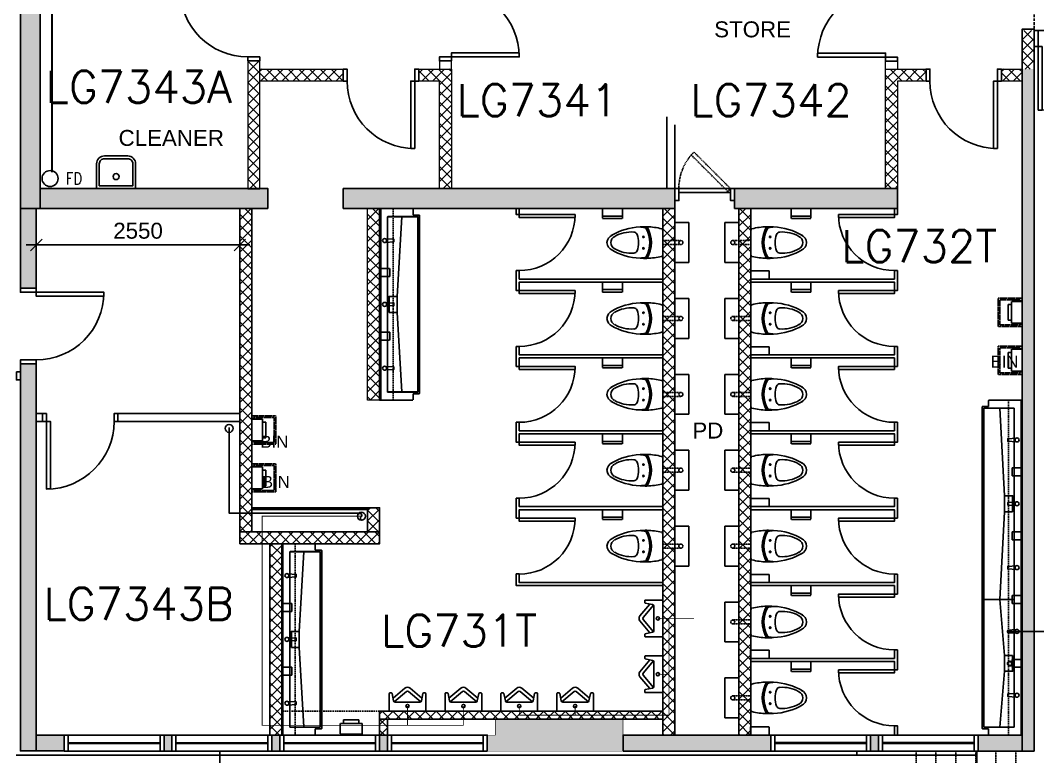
# Model space of a CAD drawing. Header units: millimetres. Extents: x -203861 to 22103, y -44552 to 100121.
# Drawn here: x -81749 to -69006, y 5780 to 15011 of the extents above; entities that cross this region are included whole.
import ezdxf

# ---------------------------------------------------------------- set-up
doc = ezdxf.new("R2010")
doc.units = ezdxf.units.MM
for name, pattern in [('s2097a$0$DASHDOT', [1, 0.5, -0.25, 0, -0.25]), ('s2097a$0$HIDDEN', [0.375, 0.25, -0.125]), ('s2097a$0$HIDDEN2', [4.7625, 3.175, -1.5875]), ('s2097a$0$LG7$0$HIDDEN', [0.375, 0.25, -0.125])]:
    doc.linetypes.add(name, pattern=pattern)
for name, color, linetype in [('s2097a$0$11', 7, 'Continuous'), ('s2097a$0$Canteen', 6, 'Continuous'), ('s2097a$0$LG7$0$11', 7, 'Continuous'), ('s2097a$0$LG7$0$30', 7, 'Continuous'), ('s2097a$0$LG7$0$45', 7, 'Continuous'), ('s2097a$0$LG7$0$49', 7, 'Continuous'), ('s2097a$0$LP - Built-in Furn (High)', 2, 'Continuous'), ('s2097a$0$LP - Built-in Furn (Low) DN', 2, 'Continuous'), ('s2097a$0$LP - Door', 1, 'Continuous'), ('s2097a$0$LP - WC', 3, 'Continuous'), ('s2097a$0$nw-ramp', 11, 'Continuous'), ('s2097a$0$Partition', 1, 'Continuous'), ('s2097a$0$ROOM-NO', 4, 'Continuous'), ('s2097a$0$s2118a$0$20', 7, 'Continuous'), ('s2097a$0$sanit-03', 3, 'Continuous'), ('s2097a$0$sanit-O-ht', 8, 'Continuous'), ('s2097a$0$solid', 8, 'Continuous'), ('s2097a$0$WINDOW', 1, 'Continuous')]:
    doc.layers.add(name, color=color, linetype=linetype)
doc.styles.add('s2097a$0$BH', font='arial.ttf')
doc.styles.add('s2097a$0$LG7$0$STANDARD', font='SIMPLEX')
doc.styles.add('s2097a$0$ROMAND', font='romand.shx', dxfattribs={"height": 150})
doc.styles.add('s2097a$0$STANDARD', font='SIMPLEX')
doc.dimstyles.new('s2097a$0$75', dxfattribs={"dimtxt": 200, "dimasz": 144, "dimexe": 125, "dimexo": 24, "dimgap": 75, "dimtad": 1, "dimdec": 0, "dimrnd": 5, "dimzin": 0, "dimdsep": 46, "dimtxsty": 's2097a$0$BH', "dimblk": 's2097a$0$_OBLIQUE', "dimcen": 0, "dimdle": 125, "dimclrd": 9, "dimclre": 9, "dimclrt": 1, "dimadec": 0, "dimazin": 0, "dimtfac": 1, "dimtdec": 0, "dimtix": 1, "dimtmove": 2, "dimatfit": 3, "dimldrblk": 's2097a$0$_OBLIQUE', "dimfxl": 1, "dimtolj": 1, "dimtzin": 0, "dimarcsym": 0})
pattern_1 = [(45, (-1932086.31, -565739.11), (-67.351921, 67.351921), []), (135, (-1932086.31, -565739.11), (-67.351921, -67.351921), [])]

# ---------------------------------------------------------------- blocks, each defined once
blk = doc.blocks.new('s2097a$0$_OBLIQUE')
at = {"color": 0, "linetype": 'ByBlock'}
blk.add_line((-0.5, -0.5), (0.5, 0.5), dxfattribs=at)
blk = doc.blocks.new('*D1672')
at = {"layer": 'DEFPOINTS', "color": 0, "transparency": 16777216}
for p in [(-81550, 12488), (-79000, 12488), (-79000, 12195)]:
    blk.add_point(p, dxfattribs=at)
at = {"layer": 's2097a$0$LP - Built-in Furn (Low) DN', "color": 9, "lineweight": -2, "transparency": 16777216}
for p, q in [((-81550, 12464), (-81550, 12070)), ((-79000, 12464), (-79000, 12070)), ((-81675, 12195), (-78875, 12195))]:
    blk.add_line(p, q, dxfattribs=at)
at = {"layer": 's2097a$0$LP - Built-in Furn (Low) DN', "color": 9, "lineweight": -2, "transparency": 16777216, "xscale": 144, "yscale": 144, "zscale": 144, "rotation": 180}
blk.add_blockref('s2097a$0$_OBLIQUE', (-81550, 12195), dxfattribs=at)
at = {"layer": 's2097a$0$LP - Built-in Furn (Low) DN', "color": 9, "lineweight": -2, "transparency": 16777216, "xscale": 144, "yscale": 144, "zscale": 144}
blk.add_blockref('s2097a$0$_OBLIQUE', (-79000, 12195), dxfattribs=at)
at = {"layer": 's2097a$0$LP - Built-in Furn (Low) DN', "color": 1, "transparency": 16777216, "insert": (-80275, 12372), "char_height": 200, "attachment_point": 5, "style": 's2097a$0$BH'}
blk.add_mtext('\\A1;2550', dxfattribs=at)
blk = doc.blocks.new('s2097a$0$Relocated Door')
at = {"layer": 's2097a$0$LP - Door', "color": 1, "linetype": 'Continuous'}
for p, q in [((1863086, 580622), (1863036, 580622)), ((1863086, 580422), (1863086, 580622)), ((1864686, 580622), (1864686, 580422)), ((1864736, 580622), (1864686, 580622)), ((1863036, 580422), (1863086, 580422)), ((1863086, 580422), (1863136, 580422)), ((1863086, 579622), (1863086, 580422)), ((1863136, 580422), (1863136, 579622)), ((1864636, 580422), (1864686, 580422)), ((1864636, 579622), (1864636, 580422)), ((1864686, 580422), (1864736, 580422)), ((1864686, 580422), (1864686, 579622)), ((1863136, 579622), (1863086, 579622)), ((1864686, 579622), (1864636, 579622))]:
    blk.add_line(p, q, dxfattribs=at)
for centre, major_axis, start_param, end_param in [((1863086, 580422), (-669, 438), 2.150868, 3.721664), ((1864686, 580422), (799, 39), 3.09233, 4.663127)]:
    blk.add_ellipse(centre, major_axis=major_axis, ratio=1, start_param=start_param, end_param=end_param, dxfattribs=at)
blk = doc.blocks.new('s2097a$0$WC conceal')
at = {"layer": 's2097a$0$LP - WC', "color": 1, "linetype": 'Continuous'}
for p, q in [((1853101, 576576), (1853276, 576576)), ((1853101, 576076), (1853101, 576576)), ((1853276, 576576), (1853276, 576076)), ((1853276, 576076), (1853101, 576076))]:
    blk.add_line(p, q, dxfattribs=at)
at = {"layer": 's2097a$0$LP - WC', "color": 1, "linetype": 'Continuous', "ltscale": 6}
blk.add_line((1853426, 576173), (1853426, 576479), dxfattribs=at)
at = {"layer": 's2097a$0$LP - WC', "color": 1, "linetype": 's2097a$0$LG7$0$HIDDEN'}
for p, q in [((1853201, 576351), (1853426, 576351)), ((1853201, 576301), (1853426, 576301))]:
    blk.add_line(p, q, dxfattribs=at)
at = {"layer": 's2097a$0$LP - WC', "color": 1, "linetype": 'Continuous', "ltscale": 6}
for centre in [(1853670, 576397), (1853670, 576254)]:
    blk.add_circle(centre, 9.25, dxfattribs=at)
for centre, radius, start, end in [((1853646, 575681), 843, 91.3409, 104.0459), ((1853955, 576326), 384, 149.0267, 210.9733), ((1853955, 576326), 379, 148.5504, 211.4496), ((1853646, 575681), 843, 85.4882, 91.3409), ((1853665, 576481), 34.9, 88.7241, 147.4167), ((1853779, 575681), 843, 94.5118, 97.6998), ((1853685, 575764), 758, 59.0241, 87.9279), ((1853446, 576479), 20, 104.0459, 180), ((1853955, 576326), 364, 151.4184, 208.5816), ((1853947, 576343), 214, 156.5374, 184.5868), ((1853791, 576416), 42.2, 90.0787, 162.9518), ((1853822, 576041), 418, 60.0668, 94.2184), ((1853996, 576329), 81.9, 357.6378, 64.8012), ((1854020, 576322), 107, 1.9768, 66.4888), ((1853947, 576309), 214, 175.4132, 203.4626), ((1853996, 576322), 81.9, 295.1988, 2.3622), ((1854020, 576329), 107, 293.5112, 358.0232), ((1853446, 576173), 20, 180, 255.9541), ((1853646, 576971), 843, 255.9541, 268.6591), ((1853646, 576971), 843, 268.6591, 274.5118), ((1853665, 576170), 34.9, 212.5833, 271.2759), ((1853779, 576971), 843, 262.3002, 265.4882), ((1853685, 576888), 758, 272.0721, 300.9759), ((1853791, 576236), 42.2, 197.0482, 269.9213), ((1853822, 576611), 418, 265.7816, 299.9332)]:
    blk.add_arc(centre, radius, start, end, dxfattribs=at)
at = {"layer": 's2097a$0$LP - WC', "color": 1, "linetype": 's2097a$0$LG7$0$HIDDEN', "extrusion": (0, 0, -1)}
blk.add_ellipse((1853201, 576326), major_axis=(17.7, 17.7), ratio=1, start_param=-0.785398, end_param=5.497787, dxfattribs=at)
blk = doc.blocks.new('s2097a')
h = blk.add_hatch()
h.set_pattern_fill('ANSI37', color=8, scale=30, style=0)
h.set_pattern_definition(pattern_1)
h.paths.add_polyline_path([(-69049.9, 14883.2), (-69050.2, 14883.2), (-69199.9, 14883.2), (-69199.9, 14400.1), (-69049.9, 14400.1)])
h = blk.add_hatch()
h.set_pattern_fill('ANSI37', color=8, scale=30, style=0)
h.set_pattern_definition(pattern_1)
h.paths.add_polyline_path([(-78750.1, 12900.1), (-78750.1, 14504.6), (-78900.1, 14504.6), (-78900.1, 12900.1)])
h = blk.add_hatch()
h.set_pattern_fill('ANSI37', color=8, scale=30, style=0)
h.set_pattern_definition(pattern_1)
edge = h.paths.add_edge_path()
edge.add_line((-78750.1, 14400.1), (-77704.6, 14400.1))
edge.add_line((-77704.6, 14400.1), (-77704.6, 14250.1))
edge.add_line((-77704.6, 14250.1), (-78750.1, 14250.1))
h = blk.add_hatch()
h.set_pattern_fill('ANSI37', color=8, scale=30, style=0)
h.set_pattern_definition(pattern_1)
h.paths.add_polyline_path([(-76500.1, 14250.1), (-76759.1, 14250.1), (-76759.1, 14400.1), (-76350.1, 14400.1), (-76350.1, 12901.4), (-76500.1, 12901.4)])
h = blk.add_hatch()
h.set_pattern_fill('ANSI37', color=8, scale=30, style=0)
h.set_pattern_definition(pattern_1)
edge = h.paths.add_edge_path()
edge.add_line((-70912.1, 12900.1), (-70912.1, 14400.1))
edge.add_line((-70912.1, 14400.1), (-70404.7, 14400.1))
edge.add_line((-70404.7, 14400.1), (-70404.7, 14250.1))
edge.add_line((-70404.7, 14250.1), (-70762.1, 14250.1))
edge.add_line((-70762.1, 14250.1), (-70762.1, 12900.1))
h = blk.add_hatch()
h.set_pattern_fill('ANSI37', color=8, scale=30, style=0)
h.set_pattern_definition(pattern_1)
edge = h.paths.add_edge_path()
edge.add_line((-69200.2, 14250.1), (-69459.2, 14250.1))
edge.add_line((-69459.2, 14250.1), (-69459.2, 14400.1))
edge.add_line((-69459.2, 14400.1), (-69199.9, 14400.1))
h = blk.add_hatch()
h.set_pattern_fill('ANSI37', color=8, scale=30, style=0)
h.set_pattern_definition(pattern_1)
h.paths.add_polyline_path([(-78849.8, 8600.1), (-78999.8, 8600.1), (-78999.8, 12651.4), (-78849.8, 12651.4)])
h = blk.add_hatch()
h.set_pattern_fill('ANSI37', color=8, scale=30, style=0)
h.set_pattern_definition([(45, (-1932236.12, -565739.11), (-67.351921, 67.351921), []), (135, (-1932236.12, -565739.11), (-67.351921, -67.351921), [])])
h.paths.add_polyline_path([(-77249.9, 10250.1), (-77399.9, 10250.1), (-77399.9, 12651.4), (-77249.9, 12651.4)])
h = blk.add_hatch()
h.set_pattern_fill('ANSI37', color=8, scale=30, style=0)
h.set_pattern_definition(pattern_1)
h.paths.add_polyline_path([(-73550.1, 12650.1), (-73700.1, 12650.1), (-73700.1, 6050.1), (-73550.1, 6050.1)])
h = blk.add_hatch()
h.set_pattern_fill('ANSI37', color=8, scale=30, style=0)
h.set_pattern_definition(pattern_1)
h.paths.add_polyline_path([(-72750.6, 12650.1), (-72600.6, 12650.1), (-72600.6, 6050.1), (-72750.6, 6050.1)])
h = blk.add_hatch()
h.set_pattern_fill('ANSI37', color=8, scale=30, style=0)
h.set_pattern_definition([(45, (-77399.9, 8600.1), (-67.352, 67.352), []), (135, (-77399.9, 8600.1), (-67.352, -67.352), [])])
h.paths.add_polyline_path([(-77249.9, 8900.1), (-77399.9, 8900.1), (-77399.9, 8600.1), (-77249.9, 8600.1)])
h = blk.add_hatch()
h.set_pattern_fill('ANSI37', color=8, scale=30, style=0)
h.set_pattern_definition(pattern_1)
h.paths.add_polyline_path([(-78999.8, 8450.1), (-77249.9, 8450.1), (-77249.9, 8600.1), (-78999.8, 8600.1)])
h = blk.add_hatch()
h.set_pattern_fill('ANSI37', color=8, scale=30, style=0)
h.set_pattern_definition([(45, (-1932461.67, -565739.11), (-67.351921, 67.351921), []), (135, (-1932461.67, -565739.11), (-67.351921, -67.351921), [])])
h.paths.add_polyline_path([(-78624.9, 6050.1), (-78474.9, 6050.1), (-78474.9, 8450.1), (-78624.9, 8450.1)])
h = blk.add_hatch()
h.set_pattern_fill('ANSI37', color=8, scale=30, style=0)
h.set_pattern_definition(pattern_1)
h.paths.add_polyline_path([(-77249.9, 6350.1), (-77249.9, 6250.1), (-73700.1, 6250.1), (-73700.1, 6350.1)])
h = blk.add_hatch()
h.set_pattern_fill('ANSI37', color=8, scale=30, style=0)
h.set_pattern_definition(pattern_1)
h.paths.add_polyline_path([(-77149.9, 6050.1), (-77149.9, 6250.1), (-77249.9, 6250.1), (-77249.9, 6050.1)])
at = {"layer": 's2097a$0$solid'}
h = blk.add_hatch(color=256, dxfattribs=at)
h.paths.add_polyline_path([(-81749.3, 12651.4), (-81499.3, 12651.4), (-81499.3, 16551.4), (-81749.3, 16551.4)])
h.paths.add_polyline_path([(-78649.3, 12651.4), (-81499.3, 12651.4), (-81499.3, 12901.4), (-78649.3, 12901.4)])
h.paths.add_polyline_path([(-77703.8, 12651.4), (-73549.3, 12651.4), (-73549.3, 12901.4), (-77703.8, 12901.4)])
h.paths.add_polyline_path([(-72803.3, 12651.4), (-70761.3, 12651.4), (-70761.3, 12901.4), (-72803.3, 12901.4)])
h.paths.add_polyline_path([(-75749.3, 16301.4), (-69049.3, 16301.4), (-69049.3, 16551.4), (-75749.3, 16551.4)])
h.paths.add_polyline_path([(-81549.3, 5851.4), (-81749.3, 5851.4), (-81749.3, 10705.9), (-81549.3, 10705.9)])
h.paths.add_polyline_path([(-81549.3, 12651.4), (-81749.3, 12651.4), (-81749.3, 11651.4), (-81549.3, 11651.4)])
h.paths.add_polyline_path([(-75799.3, 6250.1), (-74199.9, 6250.1), (-74199.9, 5851.4), (-74199.3, 5851.4), (-74199.3, 6251.4), (-75799.3, 6251.4)])
for points in [[(-69049.9, 14400.1), (-69199.9, 14400.1), (-69199.9, 5850.1), (-69049.9, 5850.1)], [(-74199.9, 5850.1), (-74199.9, 6250.1), (-75799.9, 6250.1), (-75799.9, 6050.1), (-75899.9, 6050.1), (-75899.9, 5850.1)], [(-81549.3, 6051.4), (-81199.3, 6051.4), (-81199.3, 5851.4), (-81549.3, 5851.4)]]:
    blk.add_hatch(color=256, dxfattribs=at).paths.add_polyline_path(points)
h = blk.add_hatch(color=256, dxfattribs=at)
h.paths.add_polyline_path([(-79849.9, 6050.1), (-79949.9, 6050.1), (-79949.9, 5850.1), (-79849.9, 5850.1)])
h.paths.add_polyline_path([(-78499.9, 6050.1), (-78599.9, 6050.1), (-78599.9, 5850.1), (-78499.9, 5850.1)])
h.paths.add_polyline_path([(-77149.9, 6050.1), (-77249.9, 6050.1), (-77249.9, 5850.1), (-77149.9, 5850.1)])
h = blk.add_hatch(color=256, dxfattribs=at)
h.paths.add_polyline_path([(-72349.9, 6050.1), (-74199.9, 6050.1), (-74199.9, 5850.1), (-72349.9, 5850.1)])
h.paths.add_polyline_path([(-69199.9, 6050.1), (-69749.9, 6050.1), (-69749.9, 5850.1), (-69199.9, 5850.1)])
h.paths.add_polyline_path([(-70999.9, 6050.1), (-71099.9, 6050.1), (-71099.9, 5850.1), (-70999.9, 5850.1)])
at = {"color": 4, "linetype": 'Continuous'}
for p, q in [((-77249.9, 6350.1), (-77249.9, 6050.1)), ((-77249.9, 6350.1), (-73699.8, 6350.1)), ((-77249.9, 6250.1), (-73699.8, 6250.1)), ((-77149.9, 6250.1), (-77149.9, 6050.1))]:
    blk.add_line(p, q, dxfattribs=at)
blk.add_line((-78649.9, 6050.1), (-78499.9, 6050.1))
at = {"color": 3, "linetype": 's2097a$0$DASHDOT', "const_width": 25}
blk.add_lwpolyline([(-81352.2, 13105), (-81352.2, 16733.4), (-79752.3, 16989.5)], dxfattribs=at)
for points in [[(-81749.3, 12651.4), (-81499.3, 12651.4), (-81499.3, 16551.4), (-81749.3, 16551.4)], [(-78649.3, 12651.4), (-81499.3, 12651.4), (-81499.3, 12901.4), (-78649.3, 12901.4)], [(-77703.8, 12651.4), (-73549.3, 12651.4), (-73549.3, 12901.4), (-77703.8, 12901.4)], [(-72853.3, 12851.4), (-73499.3, 12851.4), (-73499.3, 12901.4), (-72853.3, 12901.4)], [(-72803.3, 12651.4), (-70761.3, 12651.4), (-70761.3, 12901.4), (-72803.3, 12901.4)], [(-81549.3, 12651.4), (-81749.3, 12651.4), (-81749.3, 11651.4), (-81549.3, 11651.4)], [(-81549.3, 5851.4), (-81749.3, 5851.4), (-81749.3, 10705.9), (-81549.3, 10705.9)], [(-81549.3, 6051.4), (-81199.3, 6051.4), (-81199.3, 5851.4), (-81549.3, 5851.4)], [(-74199.9, 5850.1), (-72349.9, 5850.1), (-72349.9, 6050.1), (-74199.9, 6050.1)], [(-71099.9, 5850.1), (-70999.9, 5850.1), (-70999.9, 6050.1), (-71099.9, 6050.1)], [(-69749.9, 5850.1), (-69199.9, 5850.1), (-69199.9, 6050.1), (-69749.9, 6050.1)]]:
    blk.add_lwpolyline(points, close=True)
at = {"color": 9}
blk.add_lwpolyline([(-69050.2, 14883.2), (-67349.9, 14883.2), (-67349.9, 16550.1), (-47249.9, 16550.1), (-47249.9, 6250.1), (-46799.9, 6250.1), (-46799.9, 6075.1), (-32149.9, 6075.1), (-32149.9, 7550.1), (-31849.9, 7550.1)], dxfattribs=at)
at = {"color": 4}
blk.add_lwpolyline([(-69199.9, 5850.1), (-69049.9, 5850.1), (-69049.9, 14900.1), (-69199.9, 14900.1)], close=True, dxfattribs=at)
at = {"color": 8, "linetype": 's2097a$0$HIDDEN2', "ltscale": 4}
blk.add_lwpolyline([(-72888.7, 12866.1), (-73345.5, 13322.9), (-73310.1, 13358.2), (-72853.3, 12901.4)], close=True, dxfattribs=at)
for points in [[(-73549.3, 12751.4), (-73499.3, 12751.4), (-73499.3, 12901.4), (-73549.3, 12901.4)], [(-72803.3, 12901.4), (-72853.3, 12901.4), (-72853.3, 12751.4), (-72803.3, 12751.4)]]:
    blk.add_lwpolyline(points)
at = {"color": 4, "linetype": 'Continuous'}
for points in [[(-78849.8, 8600.1), (-78999.8, 8600.1), (-78999.8, 12651.4), (-78849.8, 12651.4)], [(-73550.1, 12650.1), (-73700.1, 12650.1), (-73700.1, 6050.1), (-73550.1, 6050.1)], [(-72750.6, 12650.1), (-72600.6, 12650.1), (-72600.6, 6050.1), (-72750.6, 6050.1)], [(-78999.8, 8450.1), (-77249.9, 8450.1), (-77249.9, 8600.1), (-78999.8, 8600.1)], [(-78624.9, 6050.1), (-78474.9, 6050.1), (-78474.9, 8450.1), (-78624.9, 8450.1)]]:
    blk.add_lwpolyline(points, close=True, dxfattribs=at)
at = {"color": 3, "linetype": 'Continuous'}
for points in [[(-78849.8, 8900.1), (-77399.9, 8900.1), (-77399.9, 8900.1)], [(-78849.8, 8880.1), (-77399.9, 8880.1)]]:
    blk.add_lwpolyline(points, dxfattribs=at)
at = {"color": 4, "linetype": 'Continuous'}
blk.add_lwpolyline([(-77249.9, 8600.1), (-77249.9, 8900.1), (-77399.9, 8900.1), (-77399.9, 8600.1)], dxfattribs=at)
at = {"const_width": 5}
for points in [[(-75899.9, 5850.1), (-74199.9, 5850.1), (-74199.9, 6250.1), (-75799.9, 6250.1), (-75799.9, 6050.1), (-75899.9, 6050.1)], [(-79949.9, 5850.1), (-79849.9, 5850.1), (-79849.9, 6050.1), (-79949.9, 6050.1)], [(-78599.9, 5850.1), (-78499.9, 5850.1), (-78499.9, 6050.1), (-78599.9, 6050.1)], [(-77249.9, 5850.1), (-77149.9, 5850.1), (-77149.9, 6050.1), (-77249.9, 6050.1)]]:
    blk.add_lwpolyline(points, close=True, dxfattribs=at)
at = {"color": 8, "linetype": 's2097a$0$HIDDEN2', "ltscale": 4}
blk.add_arc((-72853.3, 12901.4), 647.9, 139.42582, 180, dxfattribs=at)
at = {"layer": 's2097a$0$11', "color": 9, "linetype": 's2097a$0$HIDDEN'}
for p, q in [((-70529.9, 5850.1), (-70529.9, 4380.1)), ((-70279.9, 5850.1), (-70279.9, 4380.1)), ((-70029.9, 5850.1), (-70029.9, 4380.1)), ((-69779.9, 5850.1), (-69779.9, 4380.1)), ((-69529.9, 5850.1), (-69529.9, 4380.1)), ((-69279.9, 5850.1), (-69279.9, 4380.1))]:
    blk.add_line(p, q, dxfattribs=at)
at = {"layer": 's2097a$0$Canteen', "color": 1}
for p, q in [((-73649.3, 12901.4), (-73649.3, 13801.4)), ((-73549.3, 12901.4), (-73549.3, 13701.4)), ((-81473.1, 10081.8), (-81549.3, 10081.8)), ((-78999.8, 10081.8), (-80527.6, 10081.8)), ((-81473.1, 9981.8), (-81549.3, 9981.8)), ((-78999.8, 9981.8), (-80527.6, 9981.8))]:
    blk.add_line(p, q, dxfattribs=at)
at = {"layer": 's2097a$0$LG7$0$11', "color": 14, "linetype": 'Continuous'}
blk.add_lwpolyline([(-72750.6, 12650.1), (-72600.6, 12650.1), (-72600.6, 6050.1), (-72750.6, 6050.1)], close=True, dxfattribs=at)
at = {"layer": 's2097a$0$LG7$0$30', "color": 8, "linetype": 'Continuous'}
blk.add_line((-73549.3, 12901.4), (-73549.3, 12751.4), dxfattribs=at)
at = {"layer": 's2097a$0$LG7$0$45', "color": 1, "linetype": 'Continuous'}
blk.add_ellipse((-81377.5, 13027.7), major_axis=(70.7, 70.7), ratio=1, start_param=5.497787143782105, end_param=11.78097245096169, dxfattribs=at)
blk.add_ellipse((-81377.5, 13027.7), major_axis=(70.7, 70.7), ratio=1, start_param=5.497787143782105, end_param=11.78097245096169, dxfattribs=at)
at = {"layer": 's2097a$0$LG7$0$49', "color": 1, "linetype": 'Continuous'}
for points in [[(-80405.1, 13311.4, -0.4142136), (-80305.1, 13211.4), (-80305.1, 12901.4), (-80795.1, 12901.4), (-80795.1, 13211.4, -0.4142136), (-80695.1, 13311.4)], [(-80405.1, 13276.4, -0.4142136), (-80340.1, 13211.4), (-80340.1, 12936.4), (-80760.1, 12936.4), (-80760.1, 13211.4, -0.4142136), (-80695.1, 13276.4)]]:
    blk.add_lwpolyline(points, format="xyb", close=True, dxfattribs=at)
for points in [[(-75500, 12650.1), (-75500, 12574.9), (-75538, 12574.9), (-75538, 12650.1)], [(-70800.7, 12650.1), (-70800.7, 12574.9), (-70762.7, 12574.9), (-70762.7, 12650.1)], [(-73700.1, 7963.1), (-75500, 7963.1), (-75499.9, 8070.1), (-75538, 8070.1), (-75538.1, 7925.1), (-73700.1, 7925.1)]]:
    blk.add_lwpolyline(points, dxfattribs=at)
for points in [[(-75500, 12574.9), (-74800, 12574.9), (-74800, 12536.9), (-75500, 12536.9)], [(-70800.7, 12574.9), (-71500.7, 12574.9), (-71500.7, 12536.9), (-70800.7, 12536.9)], [(-75538, 11874), (-75500, 11874), (-75500, 11767.9), (-73700.1, 11767.9), (-73700.1, 11729.9), (-75500, 11729.9), (-75500, 11623.7), (-75538, 11623.7)], [(-70762.7, 11874), (-70800.7, 11874), (-70800.7, 11767.9), (-72600.6, 11767.9), (-72600.6, 11729.9), (-70800.7, 11729.9), (-70800.7, 11623.7), (-70762.7, 11623.7)], [(-75500, 11623.7), (-74800, 11623.7), (-74800, 11585.7), (-75500, 11585.7)], [(-70800.7, 11623.7), (-71500.7, 11623.7), (-71500.7, 11585.7), (-70800.7, 11585.7)], [(-75538, 10922.8), (-75500, 10922.8), (-75500, 10816.7), (-73700.1, 10816.7), (-73700.1, 10778.7), (-75500, 10778.7), (-75500, 10672.5), (-75538, 10672.5)], [(-70762.7, 10922.8), (-70800.7, 10922.8), (-70800.7, 10816.7), (-72600.6, 10816.7), (-72600.6, 10778.7), (-70800.7, 10778.7), (-70800.7, 10672.5), (-70762.7, 10672.5)], [(-75500, 10672.5), (-74800, 10672.5), (-74800, 10634.5), (-75500, 10634.5)], [(-70800.7, 10672.5), (-71500.7, 10672.5), (-71500.7, 10634.5), (-70800.7, 10634.5)], [(-75538, 9971.6), (-75500, 9971.6), (-75500, 9865.5), (-73700.1, 9865.5), (-73700.1, 9827.5), (-75500, 9827.5), (-75500, 9721.3), (-75538, 9721.3)], [(-70762.7, 9971.6), (-70800.7, 9971.6), (-70800.7, 9865.5), (-72600.6, 9865.5), (-72600.6, 9827.5), (-70800.7, 9827.5), (-70800.7, 9721.3), (-70762.7, 9721.3)], [(-75500, 9721.3), (-74800, 9721.3), (-74800, 9683.3), (-75500, 9683.3)], [(-70800.7, 9721.3), (-71500.7, 9721.3), (-71500.7, 9683.3), (-70800.7, 9683.3)], [(-75538, 9020.4), (-75500, 9020.4), (-75500, 8914.3), (-73700.1, 8914.3), (-73700.1, 8876.3), (-75500, 8876.3), (-75500, 8770.1), (-75538, 8770.1)], [(-70762.7, 9020.4), (-70800.7, 9020.4), (-70800.7, 8914.3), (-72600.6, 8914.3), (-72600.6, 8876.3), (-70800.7, 8876.3), (-70800.7, 8770.1), (-70762.7, 8770.1)], [(-75500, 8770.1), (-74800, 8770.1), (-74800, 8732.1), (-75500, 8732.1)], [(-70800.7, 8770.1), (-71500.7, 8770.1), (-71500.7, 8732.1), (-70800.7, 8732.1)], [(-70762.7, 8069.2), (-70800.7, 8069.2), (-70800.7, 7963.1), (-72600.6, 7963.1), (-72600.6, 7925.1), (-70800.7, 7925.1), (-70800.7, 7818.9), (-70762.7, 7818.9)], [(-70800.7, 7818.9), (-71500.7, 7818.9), (-71500.7, 7780.9), (-70800.7, 7780.9)], [(-70762.7, 7118), (-70800.7, 7118), (-70800.7, 7011.9), (-72600.6, 7011.9), (-72600.6, 6973.9), (-70800.7, 6973.9), (-70800.7, 6867.7), (-70762.7, 6867.7)], [(-70800.7, 6867.7), (-71500.7, 6867.7), (-71500.7, 6829.7), (-70800.7, 6829.7)], [(-70762.7, 6050.1), (-70800.7, 6050.1), (-70800.7, 6166.8), (-70762.7, 6166.8)]]:
    blk.add_lwpolyline(points, close=True, dxfattribs=at)
blk.add_circle((-80550.1, 13051.8), 37.4, dxfattribs=at)
for centre, start, end in [((-75500, 12574), 270.00955, 360), ((-70800.7, 12574), 180, 269.99045), ((-75500, 11622.8), 270.00955, 360), ((-70800.7, 11622.8), 180, 269.99045), ((-75500, 10671.6), 270.00955, 360), ((-70800.7, 10671.6), 180, 269.99045), ((-75500, 9720.4), 270.00955, 360), ((-70800.7, 9720.4), 180, 269.99045), ((-75500, 8769.2), 270.00955, 360), ((-70800.7, 8769.2), 180, 269.99045), ((-70800.7, 7818), 180, 269.99045), ((-70800.7, 6866.8), 180, 269.99045)]:
    blk.add_arc(centre, 700, start, end, dxfattribs=at)
at = {"layer": 's2097a$0$LP - Built-in Furn (Low) DN', "color": 1}
for p, q in [((-77149.9, 12546.1), (-76769.9, 12546.1)), ((-77149.9, 10354.1), (-76769.9, 10354.1)), ((-77149.9, 10354.1), (-76769.9, 10354.1)), ((-69620.1, 10246.1), (-69620.1, 10174.1)), ((-69616.1, 10250.1), (-69200.1, 10250.1)), ((-69300.1, 10250.1), (-69300.1, 10250.1)), ((-69213.1, 6050.1), (-69213.1, 10250.1)), ((-69300.1, 10150.1), (-69680.1, 10150.1)), ((-78374.9, 8346.1), (-77994.9, 8346.1)), ((-69391.2, 7350.1), (-68727.2, 7350.1)), ((-69620.1, 6126.1), (-69620.1, 6054.1))]:
    blk.add_line(p, q, dxfattribs=at)
at = {"layer": 's2097a$0$LP - Built-in Furn (Low) DN', "color": 8}
for p, q in [((-77029.9, 11550.1), (-76971.8, 12546.1)), ((-77029.9, 11350.1), (-76971.8, 10354.1)), ((-69420.1, 9050.1), (-69478.2, 10150.1)), ((-69420.1, 8850.1), (-69478.2, 7750.1)), ((-78254.9, 7350.1), (-78196.8, 8346.1)), ((-69300.1, 7750.1), (-69680.1, 7750.1)), ((-69300.1, 7750.1), (-69680.1, 7750.1)), ((-69420.1, 7050.1), (-69478.2, 7750.1)), ((-78254.9, 7150.1), (-78196.8, 6154.1)), ((-69420.1, 6850.1), (-69478.2, 6150.1))]:
    blk.add_line(p, q, dxfattribs=at)
at = {"layer": 's2097a$0$LP - Built-in Furn (Low) DN', "color": 8, "linetype": 's2097a$0$HIDDEN2', "ltscale": 10}
blk.add_lwpolyline([(-69050.2, 16083.2), (-69050.2, 14900.1)], dxfattribs=at)
at = {"layer": 's2097a$0$LP - Built-in Furn (Low) DN', "color": 1}
for points in [[(-76829.9, 10254.1), (-76829.9, 10326.1, -0.4142136), (-76825.9, 10330.1), (-76753.9, 10330.1, 0.4142136), (-76749.9, 10334.1), (-76749.9, 12566.1, 0.4142136), (-76753.9, 12570.1), (-76825.9, 12570.1, -0.4142136), (-76829.9, 12574.1), (-76829.9, 12646.1, 0.4142136), (-76833.9, 12650.1), (-77249.9, 12650.1), (-77249.9, 10250.1), (-76833.9, 10250.1)], [(-69620.1, 6126.1, 0.4142136), (-69624.1, 6130.1), (-69696.1, 6130.1, -0.4142136), (-69700.1, 6134.1), (-69700.1, 10166.1, -0.4142136), (-69696.1, 10170.1), (-69624.1, 10170.1, 0.4142136), (-69620.1, 10174.1)], [(-78054.9, 6054.1), (-78054.9, 6126.1, -0.4142136), (-78050.9, 6130.1), (-77978.9, 6130.1, 0.4142136), (-77974.9, 6134.1), (-77974.9, 8366.1, 0.4142136), (-77978.9, 8370.1), (-78050.9, 8370.1, -0.4142136), (-78054.9, 8374.1), (-78054.9, 8446.1, 0.4142136), (-78058.9, 8450.1), (-78474.9, 8450.1), (-78474.9, 6050.1), (-78058.9, 6050.1)]]:
    blk.add_lwpolyline(points, format="xyb", dxfattribs=at)
for points in [[(-77234.9, 12650.1), (-77234.9, 10250.1)], [(-77175.1, 12272.6), (-77069.3, 12265.8), (-77069.3, 12234.4), (-77175.1, 12227.6)], [(-77175.1, 11472.6), (-77069.3, 11465.8), (-77069.3, 11434.4), (-77175.1, 11427.6)], [(-77175.1, 10672.6), (-77069.3, 10665.8), (-77069.3, 10634.4), (-77175.1, 10627.6)], [(-69274.9, 9772.6), (-69380.7, 9765.8), (-69380.7, 9734.4), (-69274.9, 9727.6)], [(-69274.9, 8972.6), (-69380.7, 8965.8), (-69380.7, 8934.4), (-69274.9, 8927.6)], [(-78459.9, 8450.1), (-78459.9, 6050.1)], [(-69274.9, 8172.6), (-69380.7, 8165.8), (-69380.7, 8134.4), (-69274.9, 8127.6)], [(-78400.1, 8072.6), (-78294.3, 8065.8), (-78294.3, 8034.4), (-78400.1, 8027.6)], [(-78400.1, 7272.6), (-78294.3, 7265.8), (-78294.3, 7234.4), (-78400.1, 7227.6)], [(-69274.9, 7327.6), (-69380.7, 7334.4), (-69380.7, 7365.8), (-69274.9, 7372.6)], [(-69274.9, 6572.6), (-69380.7, 6565.8), (-69380.7, 6534.4), (-69274.9, 6527.6)], [(-78400.1, 6472.6), (-78294.3, 6465.8), (-78294.3, 6434.4), (-78400.1, 6427.6)]]:
    blk.add_lwpolyline(points, dxfattribs=at)
at = {"layer": 's2097a$0$LP - Built-in Furn (Low) DN', "color": 4, "linetype": 's2097a$0$HIDDEN2', "ltscale": 5}
for points in [[(-77079.9, 12650.1), (-77079.9, 10250.1)], [(-69369.9, 6050.1), (-69369.9, 10250.1)], [(-78304.9, 8450.1), (-78304.9, 6050.1)]]:
    blk.add_lwpolyline(points, dxfattribs=at)
at = {"layer": 's2097a$0$LP - Built-in Furn (Low) DN', "color": 1, "linetype": 's2097a$0$HIDDEN2', "ltscale": 2}
for points in [[(-74455.1, 12651.4), (-74455.1, 12526.4), (-74205.1, 12526.4), (-74205.1, 12651.4), (-74455.1, 12651.4)], [(-71845.5, 12651.4), (-71845.5, 12526.4), (-72095.5, 12526.4), (-72095.5, 12651.4), (-71845.5, 12651.4)], [(-74455.1, 12556.4), (-74205.1, 12556.4)], [(-72095.5, 12556.4), (-71845.5, 12556.4)], [(-77234.9, 11900.1), (-77123, 11900.1), (-77123, 11800.1), (-77234.9, 11800.1), (-77234.9, 11900.1)], [(-72600.6, 11869.9), (-72600.6, 11767.9), (-72370.6, 11767.9), (-72370.6, 11869.9), (-72600.6, 11869.9)], [(-74455.1, 11729.9), (-74455.1, 11604.9), (-74205.1, 11604.9), (-74205.1, 11729.9), (-74455.1, 11729.9)], [(-71845.5, 11729.9), (-71845.5, 11604.9), (-72095.5, 11604.9), (-72095.5, 11729.9), (-71845.5, 11729.9)], [(-74455.1, 11634.9), (-74205.1, 11634.9)], [(-72095.5, 11634.9), (-71845.5, 11634.9)], [(-69199.9, 11487.3), (-69332.9, 11487.3), (-69332.9, 11212.3), (-69199.9, 11212.3), (-69199.9, 11487.3)], [(-69332.9, 11251.8), (-69375.5, 11251.8), (-69375.5, 11447.7), (-69332.9, 11447.7)], [(-77234.9, 11000.1), (-77123, 11000.1), (-77123, 11100.1), (-77234.9, 11100.1), (-77234.9, 11000.1)], [(-72600.6, 10918.7), (-72600.6, 10816.7), (-72370.6, 10816.7), (-72370.6, 10918.7), (-72600.6, 10918.7)], [(-69332.9, 10651.8), (-69375.5, 10651.8), (-69375.5, 10847.7), (-69332.9, 10847.7)], [(-69199.9, 10887.3), (-69332.9, 10887.3), (-69332.9, 10612.3), (-69199.9, 10612.3), (-69199.9, 10887.3)], [(-74455.1, 10778.7), (-74455.1, 10653.7), (-74205.1, 10653.7), (-74205.1, 10778.7), (-74455.1, 10778.7)], [(-71845.5, 10778.7), (-71845.5, 10653.7), (-72095.5, 10653.7), (-72095.5, 10778.7), (-71845.5, 10778.7)], [(-74455.1, 10683.7), (-74205.1, 10683.7)], [(-72095.5, 10683.7), (-71845.5, 10683.7)], [(-78849.8, 9737.6), (-78716.8, 9737.6), (-78716.8, 10012.6), (-78849.8, 10012.6), (-78849.8, 9737.6)], [(-78716.8, 9973), (-78674.2, 9973), (-78674.2, 9777.2), (-78716.8, 9777.2)], [(-72601.3, 9967.5), (-72601.3, 9865.5), (-72371.3, 9865.5), (-72371.3, 9967.5), (-72601.3, 9967.5)], [(-74455.1, 9827.5), (-74455.1, 9702.5), (-74205.1, 9702.5), (-74205.1, 9827.5), (-74455.1, 9827.5)], [(-71845.5, 9827.5), (-71845.5, 9702.5), (-72095.5, 9702.5), (-72095.5, 9827.5), (-71845.5, 9827.5)], [(-74455.1, 9732.5), (-74205.1, 9732.5)], [(-72095.5, 9732.5), (-71845.5, 9732.5)], [(-78849.8, 9137.6), (-78716.8, 9137.6), (-78716.8, 9412.6), (-78849.8, 9412.6), (-78849.8, 9137.6)], [(-78716.8, 9373), (-78674.2, 9373), (-78674.2, 9177.2), (-78716.8, 9177.2)], [(-69325, 9300.1), (-69213.1, 9300.1), (-69213.1, 9400.1), (-69325, 9400.1), (-69325, 9300.1)], [(-72601.3, 9016.3), (-72601.3, 8914.3), (-72371.3, 8914.3), (-72371.3, 9016.3), (-72601.3, 9016.3)], [(-74455.1, 8876.3), (-74455.1, 8751.3), (-74205.1, 8751.3), (-74205.1, 8876.3), (-74455.1, 8876.3)], [(-71845.5, 8876.3), (-71845.5, 8751.3), (-72095.5, 8751.3), (-72095.5, 8876.3), (-71845.5, 8876.3)], [(-74455.1, 8781.3), (-74205.1, 8781.3)], [(-72095.5, 8781.3), (-71845.5, 8781.3)], [(-69325, 8500.1), (-69213.1, 8500.1), (-69213.1, 8600.1), (-69325, 8600.1), (-69325, 8500.1)], [(-72601.3, 8065.1), (-72601.3, 7963.1), (-72371.3, 7963.1), (-72371.3, 8065.1), (-72601.3, 8065.1)], [(-71845.5, 7925.1), (-71845.5, 7800.1), (-72095.5, 7800.1), (-72095.5, 7925.1), (-71845.5, 7925.1)], [(-72095.5, 7830.1), (-71845.5, 7830.1)], [(-69325, 7700.1), (-69213.1, 7700.1), (-69213.1, 7800.1), (-69325, 7800.1), (-69325, 7700.1)], [(-78459.9, 7600.1), (-78348, 7600.1), (-78348, 7700.1), (-78459.9, 7700.1), (-78459.9, 7600.1)], [(-72601.3, 7113.9), (-72601.3, 7011.9), (-72371.3, 7011.9), (-72371.3, 7113.9), (-72601.3, 7113.9)], [(-78459.9, 6800.1), (-78348, 6800.1), (-78348, 6900.1), (-78459.9, 6900.1), (-78459.9, 6800.1)], [(-71845.5, 6973.9), (-71845.5, 6848.9), (-72095.5, 6848.9), (-72095.5, 6973.9), (-71845.5, 6973.9)], [(-69325, 6900.1), (-69213.1, 6900.1), (-69213.1, 7000.1), (-69325, 7000.1), (-69325, 6900.1)], [(-72095.5, 6878.9), (-71845.5, 6878.9)], [(-77742.8, 6197.1), (-77742.8, 6064.1), (-77467.8, 6064.1), (-77467.8, 6197.1), (-77742.8, 6197.1)], [(-77703.2, 6197.1), (-77703.2, 6239.8), (-77507.4, 6239.8), (-77507.4, 6197.1)], [(-72601.3, 6152.1), (-72601.3, 6050.1), (-72371.3, 6050.1), (-72371.3, 6152.1), (-72601.3, 6152.1)]]:
    blk.add_lwpolyline(points, dxfattribs=at)
at = {"layer": 's2097a$0$LP - Built-in Furn (Low) DN', "color": 1}
for points in [[(-77149.9, 12546.1), (-77149.9, 10354.1, 0.4142136), (-77145.9, 10350.1), (-76769.9, 10350.1), (-76769.9, 12550.1), (-77145.9, 12550.1, 0.4142136)], [(-69300.1, 10146.1), (-69300.1, 6154.1, -0.4142136), (-69304.1, 6150.1), (-69680.1, 6150.1), (-69680.1, 10150.1), (-69304.1, 10150.1, -0.4142136)], [(-78374.9, 8346.1), (-78374.9, 6154.1, 0.4142136), (-78370.9, 6150.1), (-77994.9, 6150.1), (-77994.9, 8350.1), (-78370.9, 8350.1, 0.4142136)]]:
    blk.add_lwpolyline(points, format="xyb", close=True, dxfattribs=at)
at = {"layer": 's2097a$0$LP - Built-in Furn (Low) DN', "color": 8}
for points in [[(-77129.9, 11350.1), (-77129.9, 11550.1), (-77029.9, 11550.1), (-77029.9, 11350.1)], [(-69320.1, 8850.1), (-69320.1, 9050.1), (-69420.1, 9050.1), (-69420.1, 8850.1)], [(-78354.9, 7150.1), (-78354.9, 7350.1), (-78254.9, 7350.1), (-78254.9, 7150.1)], [(-69320.1, 7050.1), (-69320.1, 6850.1), (-69420.1, 6850.1), (-69420.1, 7050.1)]]:
    blk.add_lwpolyline(points, close=True, dxfattribs=at)
at = {"layer": 's2097a$0$LP - Built-in Furn (Low) DN', "color": 1, "linetype": 's2097a$0$HIDDEN2', "ltscale": 3}
for points in [[(-69199.9, 11172.8), (-69499.9, 11172.8), (-69499.9, 11526.8), (-69199.9, 11526.8), (-69199.9, 11172.8)], [(-69219.9, 11212.3), (-69219.9, 11192.8), (-69479.9, 11192.8), (-69479.9, 11506.8), (-69219.9, 11506.8), (-69219.9, 11487.3)], [(-69199.9, 10572.8), (-69499.9, 10572.8), (-69499.9, 10926.8), (-69199.9, 10926.8), (-69199.9, 10572.8)], [(-69219.9, 10612.3), (-69219.9, 10592.8), (-69479.9, 10592.8), (-69479.9, 10906.8), (-69219.9, 10906.8), (-69219.9, 10887.3)], [(-78849.8, 10052.1), (-78549.8, 10052.1), (-78549.8, 9698.1), (-78849.8, 9698.1), (-78849.8, 10052.1)], [(-78829.8, 10012.6), (-78829.8, 10032.1), (-78569.8, 10032.1), (-78569.8, 9718.1), (-78829.8, 9718.1), (-78829.8, 9737.6)], [(-78849.8, 9452.1), (-78549.8, 9452.1), (-78549.8, 9098.1), (-78849.8, 9098.1), (-78849.8, 9452.1)], [(-78829.8, 9412.6), (-78829.8, 9432.1), (-78569.8, 9432.1), (-78569.8, 9118.1), (-78829.8, 9118.1), (-78829.8, 9137.6)]]:
    blk.add_lwpolyline(points, dxfattribs=at)
at = {"layer": 's2097a$0$LP - Built-in Furn (Low) DN', "color": 1, "linetype": 's2097a$0$HIDDEN2', "ltscale": 6}
blk.add_lwpolyline([(-77249.9, 6350.1), (-78474.9, 6350.1)], dxfattribs=at)
at = {"layer": 's2097a$0$LP - Built-in Furn (Low) DN', "color": 1}
for centre in [(-77186, 12250.1), (-77186, 11450.1), (-77186, 10650.1), (-69264, 9750.1), (-69264, 8950.1), (-69264, 8150.1), (-78411, 8050.1), (-78411, 7250.1), (-69264, 7350.1), (-69264, 6550.1), (-78411, 6450.1)]:
    blk.add_circle(centre, 25, dxfattribs=at)
at = {"layer": 's2097a$0$LP - Built-in Furn (Low) DN', "color": 8}
for radius in [30, 25]:
    blk.add_circle((-69355.1, 6947), radius, dxfattribs=at)
at = {"layer": 's2097a$0$LP - Built-in Furn (Low) DN', "color": 1}
blk.add_arc((-69616.1, 10246.1), 4, 90, 180, dxfattribs=at)
at = {"layer": 's2097a$0$LP - Door'}
for points in [[(-78900.1, 14552.6), (-78750.1, 14552.6), (-78750.1, 14504.6), (-78900.1, 14504.6)], [(-76350.1, 14502.1), (-76500.1, 14502.1), (-76500.1, 14552.1), (-76350.1, 14552.1)], [(-76350.1, 14552.1), (-75500.1, 14552.1), (-75500.1, 14602.1), (-76350.1, 14602.1)], [(-70912.1, 14550.1), (-71762.1, 14550.1), (-71762.1, 14600.1), (-70912.1, 14600.1)], [(-70912.1, 14500.1), (-70762.1, 14500.1), (-70762.1, 14550.1), (-70912.1, 14550.1)], [(-77656.6, 14250.1), (-77656.6, 14400.1), (-77704.6, 14400.1), (-77704.6, 14250.1)], [(-76759.1, 14250.1), (-76759.1, 14400.1), (-76809.1, 14400.1), (-76809.1, 14250.1)], [(-70356.7, 14250.1), (-70356.7, 14400.1), (-70404.7, 14400.1), (-70404.7, 14250.1)], [(-69459.2, 14250.1), (-69459.2, 14400.1), (-69509.2, 14400.1), (-69509.2, 14250.1)], [(-76809.1, 14250.1), (-76809.1, 13404.1), (-76859.1, 13404.1), (-76859.1, 14250.1)], [(-69509.2, 14250.1), (-69509.2, 13404.1), (-69559.2, 13404.1), (-69559.2, 14250.1)], [(-81549.3, 11651.4), (-81749.3, 11651.4), (-81749.3, 11601.4), (-81549.3, 11601.4)], [(-81549.3, 11601.4), (-80703.3, 11601.4), (-80703.3, 11551.4), (-81549.3, 11551.4)], [(-81549.3, 10753.9), (-81749.3, 10753.9), (-81749.3, 10705.9), (-81549.3, 10705.9)], [(-81799.3, 10604), (-81749.3, 10604), (-81749.3, 10504), (-81799.3, 10504)], [(-81473.1, 9981.8), (-81473.1, 10081.8), (-81423.1, 10081.8), (-81423.1, 9981.8)], [(-80575.6, 9981.8), (-80575.6, 10081.8), (-80527.6, 10081.8), (-80527.6, 9981.8)], [(-81423.1, 9981.8), (-81423.1, 9135.8), (-81373.1, 9135.8), (-81373.1, 9981.8)]]:
    blk.add_lwpolyline(points, close=True, dxfattribs=at)
for centre, radius, start, end in [((-78900.1, 15400.1), 847.5, 180, 270), ((-76350.1, 14552.1), 850, 0, 90), ((-70910.4, 14550.4), 851.7, 90.11497, 180.01968), ((-76809.1, 14250.1), 847.5, 180, 270), ((-69509.2, 14250.1), 847.5, 180, 270), ((-81549.3, 11601.4), 847.5, 270, 0), ((-81423.1, 9981.8), 847.5, 270, 0)]:
    blk.add_arc(centre, radius, start, end, dxfattribs=at)
at = {"layer": 's2097a$0$LP - WC', "color": 1}
for points in [[(-73863.2, 7332.6), (-73988.1, 7480.9, -0.3648436), (-73988.1, 7545.3), (-73863.2, 7693.6)], [(-73818.2, 7346.6), (-73947.5, 7500.2, -0.3648436), (-73947.5, 7526), (-73818.2, 7679.6)], [(-73829.7, 7686.6, -0.3552448), (-73813.8, 7667.1), (-73813.8, 7359.1, -0.3552448), (-73829.7, 7339.6), (-73920.8, 7320.6, 0.3555294), (-73928.8, 7310.8), (-73928.8, 7293.1, 0.4142136), (-73918.8, 7283.1), (-73699.8, 7283.1), (-73699.8, 7743.1), (-73918.8, 7743.1, 0.4142136), (-73928.8, 7733.1), (-73928.8, 7715.4, 0.3555294), (-73920.8, 7705.6), (-73829.7, 7686.6)], [(-73829.7, 6986.6, -0.3552448), (-73813.8, 6967.1), (-73813.8, 6659.1, -0.3552448), (-73829.7, 6639.6), (-73920.8, 6620.6, 0.3555294), (-73928.8, 6610.8), (-73928.8, 6593.1, 0.4142136), (-73918.8, 6583.1), (-73699.8, 6583.1), (-73699.8, 7043.1), (-73918.8, 7043.1, 0.4142136), (-73928.8, 7033.1), (-73928.8, 7015.4, 0.3555294), (-73920.8, 7005.6), (-73829.7, 6986.6)], [(-73863.2, 6632.6), (-73988.1, 6780.9, -0.3648436), (-73988.1, 6845.3), (-73863.2, 6993.6)], [(-73818.2, 6646.6), (-73947.5, 6800.2, -0.3648436), (-73947.5, 6826), (-73818.2, 6979.6)], [(-76719.3, 6513.5), (-76867.6, 6638.4, 0.3648436), (-76932, 6638.4), (-77080.3, 6513.5)], [(-76019.3, 6513.5), (-76167.6, 6638.4, 0.3648436), (-76232, 6638.4), (-76380.3, 6513.5)], [(-75319.3, 6513.5), (-75467.6, 6638.4, 0.3648436), (-75532, 6638.4), (-75680.3, 6513.5)], [(-74619.3, 6513.5), (-74767.6, 6638.4, 0.3648436), (-74832, 6638.4), (-74980.3, 6513.5)], [(-77073.3, 6480, 0.3552448), (-77053.8, 6464.1), (-76745.8, 6464.1, 0.3552448), (-76726.3, 6480), (-76707.3, 6571.1, -0.3555294), (-76697.5, 6579.1), (-76679.8, 6579.1, -0.4142136), (-76669.8, 6569.1), (-76669.8, 6350.1), (-77129.8, 6350.1), (-77129.8, 6569.1, -0.4142136), (-77119.8, 6579.1), (-77102.1, 6579.1, -0.3555294), (-77092.3, 6571.1), (-77073.3, 6480)], [(-76733.3, 6468.5), (-76886.9, 6597.8, 0.3648436), (-76912.7, 6597.8), (-77066.3, 6468.5)], [(-76373.3, 6480, 0.3552448), (-76353.8, 6464.1), (-76045.8, 6464.1, 0.3552448), (-76026.3, 6480), (-76007.3, 6571.1, -0.3555294), (-75997.5, 6579.1), (-75979.8, 6579.1, -0.4142136), (-75969.8, 6569.1), (-75969.8, 6350.1), (-76429.8, 6350.1), (-76429.8, 6569.1, -0.4142136), (-76419.8, 6579.1), (-76402.1, 6579.1, -0.3555294), (-76392.3, 6571.1), (-76373.3, 6480)], [(-76033.3, 6468.5), (-76186.9, 6597.8, 0.3648436), (-76212.7, 6597.8), (-76366.3, 6468.5)], [(-75673.3, 6480, 0.3552448), (-75653.8, 6464.1), (-75345.8, 6464.1, 0.3552448), (-75326.3, 6480), (-75307.3, 6571.1, -0.3555294), (-75297.5, 6579.1), (-75279.8, 6579.1, -0.4142136), (-75269.8, 6569.1), (-75269.8, 6350.1), (-75729.8, 6350.1), (-75729.8, 6569.1, -0.4142136), (-75719.8, 6579.1), (-75702.1, 6579.1, -0.3555294), (-75692.3, 6571.1), (-75673.3, 6480)], [(-75333.3, 6468.5), (-75486.9, 6597.8, 0.3648436), (-75512.7, 6597.8), (-75666.3, 6468.5)], [(-74973.3, 6480, 0.3552448), (-74953.8, 6464.1), (-74645.8, 6464.1, 0.3552448), (-74626.3, 6480), (-74607.3, 6571.1, -0.3555294), (-74597.5, 6579.1), (-74579.8, 6579.1, -0.4142136), (-74569.8, 6569.1), (-74569.8, 6350.1), (-75029.8, 6350.1), (-75029.8, 6569.1, -0.4142136), (-75019.8, 6579.1), (-75002.1, 6579.1, -0.3555294), (-74992.3, 6571.1), (-74973.3, 6480)], [(-74633.3, 6468.5), (-74786.9, 6597.8, 0.3648436), (-74812.7, 6597.8), (-74966.3, 6468.5)]]:
    blk.add_lwpolyline(points, format="xyb", dxfattribs=at)
for centre in [(-73763.8, 7513.1), (-73763.8, 6813.1), (-76899.8, 6414.1), (-76199.8, 6414.1), (-75499.8, 6414.1), (-74799.8, 6414.1)]:
    blk.add_circle(centre, 20.5, dxfattribs=at)
at = {"layer": 's2097a$0$nw-ramp', "color": 1}
for p, q in [((-81799.9, 5800.1), (-69769.9, 5800.1)), ((-79249.9, 4665.1), (-79249.9, 5850.1)), ((-71269.9, 5800.1), (-71269.9, 5850.1)), ((-69769.9, 4575.1), (-69769.9, 5850.1))]:
    blk.add_line(p, q, dxfattribs=at)
at = {"layer": 's2097a$0$Partition', "color": 4, "linetype": 'Continuous', "lineweight": 13}
for points in [[(-78750.1, 12900.1), (-78750.1, 14504.6), (-78900.1, 14504.6), (-78900.1, 12900.1)], [(-77249.9, 10250.1), (-77399.9, 10250.1), (-77399.9, 12651.4), (-77249.9, 12651.4)]]:
    blk.add_lwpolyline(points, close=True, dxfattribs=at)
for points in [[(-78750.1, 14400.1), (-77704.6, 14400.1), (-77704.6, 14250.1), (-78750.1, 14250.1)], [(-76500.1, 14250.1), (-76759.1, 14250.1), (-76759.1, 14400.1), (-76350.1, 14400.1), (-76350.1, 12901.4), (-76500.1, 12901.4), (-76500.1, 14250.1)], [(-76350.1, 14400.1), (-76350.1, 14502.1), (-76500.1, 14502.1), (-76500.1, 14400.1)], [(-70912.1, 14400.1), (-70912.1, 14500.1), (-70762.1, 14500.1), (-70762.1, 14400.1)], [(-70912.1, 12900.1), (-70912.1, 14400.1), (-70404.7, 14400.1), (-70404.7, 14250.1), (-70762.1, 14250.1), (-70762.1, 12900.1)], [(-69200.2, 14250.1), (-69459.2, 14250.1), (-69459.2, 14400.1), (-69199.9, 14400.1)]]:
    blk.add_lwpolyline(points, dxfattribs=at)
at = {"layer": 's2097a$0$sanit-03'}
blk.add_lwpolyline([(-77476.8, 8834.1), (-79133.7, 8834.1), (-79133.7, 9908.4)], dxfattribs=at)
at = {"layer": 's2097a$0$sanit-03', "const_width": 10}
for points in [[(-76199.8, 6414.1), (-76199.8, 6173.2), (-78719.8, 6173.2), (-78719.8, 8794.4), (-77474.4, 8794.4)], [(-75499.8, 6300.1), (-73625.1, 6300.1), (-73625.1, 7513.1), (-73312.8, 7513.1)], [(-73763.8, 7513.1), (-73625.1, 7513.1)], [(-73763.8, 6813.1), (-73625.1, 6813.1)], [(-76899.8, 6414.1), (-76899.8, 6173.2)], [(-75499.8, 6414.1), (-75499.8, 6300.1)], [(-74799.8, 6414.1), (-74799.8, 6300.1)]]:
    blk.add_lwpolyline(points, dxfattribs=at)
at = {"layer": 's2097a$0$sanit-03'}
for centre in [(-79133.7, 9894.7), (-77476.8, 8794.4)]:
    blk.add_circle(centre, 50, dxfattribs=at)
at = {"layer": 's2097a$0$sanit-O-ht', "color": 1}
blk.add_lwpolyline([(-77519.7, 8820.2, -1), (-77478.5, 8785.1, 1.0293544), (-77459.4, 8747.6)], format="xyb", dxfattribs=at)
at = {"layer": 's2097a$0$WINDOW'}
for points in [[(-81199.9, 5850.1), (-81149.9, 5850.1), (-81149.9, 6050.1), (-81199.9, 6050.1)], [(-81149.9, 5850.1), (-75949.9, 5850.1), (-75949.9, 6050.1), (-81149.9, 6050.1)], [(-79999.9, 5850.1), (-79949.9, 5850.1), (-79949.9, 6050.1), (-79999.9, 6050.1)], [(-79849.9, 5850.1), (-79799.9, 5850.1), (-79799.9, 6050.1), (-79849.9, 6050.1)], [(-78649.9, 5850.1), (-78599.9, 5850.1), (-78599.9, 6050.1), (-78649.9, 6050.1)], [(-78499.9, 5850.1), (-78449.9, 5850.1), (-78449.9, 6050.1), (-78499.9, 6050.1)], [(-77299.9, 5850.1), (-77249.9, 5850.1), (-77249.9, 6050.1), (-77299.9, 6050.1)], [(-77149.9, 5850.1), (-77099.9, 5850.1), (-77099.9, 6050.1), (-77149.9, 6050.1)], [(-75949.9, 5850.1), (-75899.9, 5850.1), (-75899.9, 6050.1), (-75949.9, 6050.1)], [(-72349.9, 5850.1), (-72299.9, 5850.1), (-72299.9, 6050.1), (-72349.9, 6050.1)], [(-72299.9, 6050.1), (-69799.9, 6050.1), (-69799.9, 5850.1), (-72299.9, 5850.1)], [(-71149.9, 5850.1), (-71099.9, 5850.1), (-71099.9, 6050.1), (-71149.9, 6050.1)], [(-70999.9, 5850.1), (-70949.9, 5850.1), (-70949.9, 6050.1), (-70999.9, 6050.1)], [(-69749.9, 6050.1), (-69799.9, 6050.1), (-69799.9, 5850.1), (-69749.9, 5850.1)], [(-81149.9, 5945.1), (-79999.9, 5945.1), (-79999.9, 5955.1), (-81149.9, 5955.1)], [(-79799.9, 5955.1), (-78649.9, 5955.1), (-78649.9, 5945.1), (-79799.9, 5945.1)], [(-78449.9, 5945.1), (-77299.9, 5945.1), (-77299.9, 5955.1), (-78449.9, 5955.1)], [(-77099.9, 5945.1), (-75949.9, 5945.1), (-75949.9, 5955.1), (-77099.9, 5955.1)], [(-72299.9, 5956.9), (-71149.8, 5956.9), (-71149.8, 5945.5), (-72299.9, 5945.5)], [(-70949.8, 5957.2), (-69799.8, 5957.2), (-69799.8, 5947.1), (-70949.8, 5947.1)]]:
    blk.add_lwpolyline(points, close=True, dxfattribs=at)
at = {"layer": 's2097a$0$LP - WC', "xscale": -1}
for p in [(1779726.2, -564101.4), (1779726.1, -565052.7), (1779726.1, -566003.9), (1779726.1, -566955.1), (1779726.1, -567906.3)]:
    blk.add_blockref('s2097a$0$WC conceal', p, dxfattribs=at)
at = {"layer": 's2097a$0$LP - WC'}
for p in [(-1926026.8, -564101.4), (-1926026.7, -565052.7), (-1926026.7, -566003.9), (-1926026.7, -566955.1), (-1926026.7, -567906.3), (-1926026.7, -568857.5), (-1926026.7, -569808.7)]:
    blk.add_blockref('s2097a$0$WC conceal', p, dxfattribs=at)
at = {"layer": 's2097a$0$s2118a$0$20', "color": 8}
blk.add_blockref('s2097a$0$Relocated Door', (-1932086.3, -565739.1), dxfattribs=at)
at = {"layer": 's2097a$0$LG7$0$45', "color": 1, "linetype": 'Continuous', "style": 's2097a$0$LG7$0$STANDARD', "width": 0.8}
blk.add_text('FD', height=150, rotation=0, dxfattribs=at).set_placement((-81177.5, 12952.7))
blk.add_text('FD', height=150, rotation=0, dxfattribs=at).set_placement((-81177.5, 12952.7))
at = {"layer": 's2097a$0$LP - Built-in Furn (High)', "color": 3, "attachment_point": 1, "style": 's2097a$0$ROMAND'}
for s, insert, char_height in [('{\\fArial|b0|i0|c0|p34;STORE}', (-73058, 14997.6), 200), ('{\\fArial|b0|i0|c0|p34;CLEANER}', (-80519.1, 13636.5), 200), ('{\\fArial|b0|i0|c0|p34;BIN}', (-69595.4, 10808.2), 150), ('{\\fArial|b0|i0|c0|p34;PD}', (-73331.5, 9968.4), 200), ('{\\fArial|b0|i0|c0|p34;BIN}', (-78741.8, 9802.7), 150), ('{\\fArial|b0|i0|c0|p34;BIN}', (-78723.5, 9300), 150)]:
    blk.add_mtext(s, dxfattribs=dict(at, insert=insert, char_height=char_height))
at = {"layer": 's2097a$0$ROOM-NO', "style": 's2097a$0$STANDARD'}
for s, p in [('LG7343A', (-81432.5, 13977.3)), ('LG7341', (-76284.4, 13810.2)), ('LG7342', (-73357.2, 13810.2)), ('LG732T', (-71465.5, 11980.2)), ('LG7343B', (-81459, 7497.2)), ('LG731T', (-77230, 7159.4))]:
    blk.add_text(s, height=400, dxfattribs=at).set_placement(p)
at = {"layer": 's2097a$0$LP - Built-in Furn (Low) DN'}
dim = blk.add_linear_dim(base=(-78999.8, 12194.9), p1=(-81550.1, 12488), p2=(-78999.8, 12488), dimstyle='s2097a$0$75', dxfattribs=at)
dim.commit()
dim.dimension.update_dxf_attribs({"geometry": '*D1672', "text_midpoint": (-80274.9, 12372)})

msp = doc.modelspace()

# ---------------------------------------------------------------- block references
msp.add_blockref('s2097a', (0, 0))

doc.saveas('drawing.dxf')
